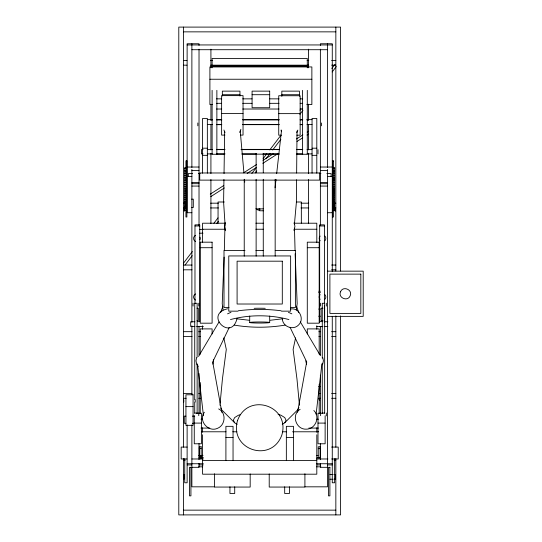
<?xml version="1.0" encoding="UTF-8"?>
<svg xmlns="http://www.w3.org/2000/svg" width="542" height="542" viewBox="0 0 542 542"><rect width="100%" height="100%" fill="white"/><g stroke="black" fill="none" stroke-linecap="round" stroke-linejoin="round"><path stroke-width="0.81" d="M296.582 179.754L296.379 202.43L294.401 224.496M296.643 173.034L297.023 131.042M223.941 179.463L223.595 202.132L225.147 225.878M224.029 173.582L224.673 131.591M224.334 250.458L224.957 226.556M224.11 257.138L222.227 303.628L223.067 310.004M219.944 405.206L222.437 378.905L226.292 349.427L223.812 337.869M275.079 187.735L276.02 179.388M276.677 173.542L281.555 130.134M316.122 414.142L321.867 364.041M296.332 310.004L297.172 303.628L295.146 253.758M297.551 412.333L306.582 362.557M240.872 129.314L239.706 132.478M196.665 357.435L195.994 360.803L196.665 364.17M225.208 222.681L224.483 226.326L225.35 230.696M212.931 364.17L213.602 360.803L213.338 359.454M237.091 318.289C231.481 342.402 203.46 314.38 227.572 308.771M297.843 130.1L296.813 132.587M294.042 230.696L294.916 226.326L294.191 222.681M322.727 364.17L323.398 360.803L322.727 357.435M295.58 337.869L293.107 349.427L296.962 378.905L299.455 405.206M220.648 312.477L222.931 306.183M229.259 327.436L212.593 362.164M282.253 424.332L284.746 422.774L286.041 420.179L284.746 417.584L281.007 415.247L278.093 414.318M298.879 407.333L297.578 409.948L284.746 422.774M198.535 356.44L219.056 321.894M204.368 412.266C197.979 420.429 208.135 432.658 217.484 428.343C225.513 425.253 226.488 412.767 218.67 408.912M183.63 262.985L192.349 251.542M213.887 223.277L217.986 217.891M251.827 173.474L256.441 167.417L247.159 173.359M263.107 158.671L266.698 153.962M269.774 149.924L281.054 135.114M300.031 110.216L301.054 108.867M331.819 68.488L334.895 64.451M185.012 265.099L192.193 255.675M216.8 223.372L218.338 221.353M255.262 172.898L256.8 170.879M266.027 158.765L270.133 153.379M272.694 150.019L280.898 139.247M299.868 114.348L302.944 110.311M332.171 71.951L336.277 66.564M300.132 409.305C291.101 414.4 295.81 429.582 306.094 429.176C315.437 429.366 320.573 416.961 313.838 410.49M227.545 313.845L230.987 312.294M210.255 194.151L223.792 185.493M243.737 172.722L256.562 164.517M262.972 160.412L273.663 153.576M296.46 138.982L302.87 134.877M307.145 132.14L308.567 131.232M210.824 196.611L224.361 187.952M262.829 163.325L277.795 153.752M297.03 141.442L302.727 137.797M307.002 135.06L308.425 134.145M200.445 456.35L202.715 455.239M203.006 457.746L200.73 458.857L200.032 457.434M230.479 319.563C249.306 314.543 270.085 314.543 288.913 319.563M240.573 414.549L238.385 415.247L234.645 417.584L233.358 420.179L234.645 422.774L237.139 424.332M290.363 309.062C298.954 307.043 304.983 319.062 298.554 325.024C292.931 330.877 282.138 326.413 282.301 318.289M282.748 318.777L270.329 320.247M285.092 325.112C268.344 327.917 251.048 327.917 234.3 325.112M238.385 310.762C252.511 308.954 266.888 308.954 281.007 310.762M183.555 31.856L335.844 31.856M187.125 44.945L332.273 44.945M191.882 49.708L327.51 49.708M183.555 60.413L186.936 60.413M210.628 60.413L212.322 60.413M307.077 60.413L308.771 60.413M331.609 60.413L335.844 60.413M183.555 65.175L186.936 65.175M210.628 65.175L308.771 65.175M331.609 65.175L335.844 65.175M212.105 65.684L307.287 65.684M212.105 66.131L307.287 66.131M209.903 79.24L311.867 79.24M222.342 94.708L239.95 94.708M252.084 94.708L269.692 94.708M281.826 94.708L299.435 94.708M216.522 98.854L221.59 98.854M242.721 98.854L252.016 98.854M269.76 98.854L279.055 98.854M300.18 98.854L302.721 98.854M216.522 103.326L221.59 103.326M242.721 103.326L252.016 103.326M269.76 103.326L279.055 103.326M300.18 103.326L302.721 103.326M212.437 104.552L209.903 104.552L209.903 66.944L311.867 66.944L311.867 104.552L306.813 104.552M216.522 109.023L221.59 109.023M242.721 109.023L279.055 109.023M300.18 109.023L302.721 109.023M221.624 113.515L243.04 113.515M278.73 113.63L300.146 113.63M207.349 119.64L212.417 119.64M216.637 119.64L221.705 119.64M242.809 119.64L279.116 119.64M300.227 119.64L302.761 119.64M306.982 119.64L312.05 119.64M210.818 119.904L212.505 119.904M216.719 119.904L221.773 119.904M242.843 119.904L279.083 119.904M300.146 119.904L302.68 119.904M306.894 119.904L308.574 119.904M207.349 124.403L212.417 124.403M216.637 124.403L221.705 124.403M242.809 124.403L279.116 124.403M300.227 124.403L302.761 124.403M306.982 124.403L312.05 124.403M216.719 124.66L221.773 124.66M242.843 124.66L279.083 124.66M300.146 124.66L302.68 124.66M224.916 135.087L221.624 135.087L221.624 95.629L243.04 95.629L243.04 135.087L240.567 135.087M281.203 135.195L278.73 135.195L278.73 95.738L300.146 95.738L300.146 135.195L296.853 135.195M202.586 148.196L207.349 148.196M312.05 148.196L316.806 148.196M216.868 149.382L224.422 149.382M241.224 149.382L279.015 149.382M296.65 149.382L302.531 149.382M203.087 149.626L201.4 149.626L201.4 153.908L203.087 153.908M207.315 149.626L212.383 149.626M216.61 149.626L225.059 149.626M241.109 149.626L279.13 149.626M296.874 149.626L302.788 149.626M307.009 149.626L312.084 149.626M207.315 153.908L212.383 153.908M216.61 153.908L225.059 153.908M241.956 153.908L256.319 153.908M263.08 153.908L279.13 153.908M296.874 153.908L302.788 153.908M307.009 153.908L312.084 153.908M216.868 154.145L224.422 154.145M242.064 154.145L279.015 154.145M296.65 154.145L302.531 154.145M202.586 155.337L207.349 155.337M312.05 155.337L316.806 155.337M187.125 167.031L199.022 167.031M320.376 167.031L332.273 167.031M186.014 167.559L184.741 167.559L184.741 210.567L186.014 210.567M332.747 167.559L334.651 167.559L334.651 210.567L332.747 210.567M184.741 168.521L186.014 168.521M332.747 168.521L334.651 168.521M191.882 170.601L199.022 170.601M320.376 170.601L327.51 170.601M184.741 173.23L186.014 173.244M332.747 173.244L334.651 173.23M192.539 173.575L188.311 173.575L188.311 176.55M198.447 173.575L200.14 173.575M319.258 173.575L320.945 173.575M326.86 173.575L331.081 173.575L331.081 176.55M184.741 175.561L186.014 175.554M332.747 175.561L334.651 175.554M187.125 176.55L191.882 176.55M327.51 176.55L332.273 176.55M184.741 177.844L186.014 177.857M332.747 177.844L334.651 177.857M184.741 180.127L186.014 180.113M332.747 180.113L334.651 180.127M184.741 182.363L186.014 182.349M332.747 182.363L334.651 182.349M191.882 182.498L199.022 182.498M320.376 182.498L327.51 182.498M191.882 183.691L199.022 183.691M320.376 183.691L327.51 183.691M184.741 184.571L186.014 184.558M332.747 184.571L334.651 184.558M191.882 186.069L199.022 186.069M320.376 186.069L327.51 186.069M184.741 186.739L186.014 186.753M332.747 186.739L334.651 186.753M184.741 188.894L186.014 188.907M332.747 188.907L334.651 188.894M184.741 191.014L186.014 191.028M332.747 191.014L334.651 191.028M184.741 193.108L186.014 193.121M332.747 193.121L334.651 193.108M184.741 195.174L186.014 195.181M332.747 195.181L334.651 195.174M184.741 197.207L186.014 197.213M332.747 197.213L334.651 197.207M184.741 199.219L186.014 199.205M191.617 199.158L193.311 199.158L193.311 207.484L191.617 207.484M332.747 199.205L334.651 199.219M184.741 201.19L186.014 201.177M332.747 201.19L334.651 201.177M224.402 201.997L218.053 201.997L218.053 223.155M296.582 201.997L301.338 201.997L301.338 223.155M184.741 203.114L186.014 203.128M332.747 203.114L334.651 203.128M183.555 203.182L185.242 203.182M210.628 203.182L218.406 203.182M300.993 203.182L308.771 203.182M334.15 203.182L335.844 203.182M184.741 205.025L186.014 205.039M332.747 205.039L334.651 205.025M183.555 207.945L185.242 207.945M210.628 207.945L218.406 207.945M300.993 207.945L308.771 207.945M334.15 207.945L335.844 207.945M184.741 208.751L186.014 208.758M332.747 208.758L334.651 208.751M256.129 208.873L263.27 208.873M258.744 209.131L260.018 209.131M263.663 210.777L259.699 210.777L259.699 208.873M191.882 212.721L187.125 212.721L187.125 43.76L199.022 43.76L199.022 45.447M327.51 212.721L332.273 212.721M225.431 223.209L202.586 223.209L202.586 242.674M255.892 223.209L263.507 223.209M293.96 223.209L316.806 223.209L316.806 242.674M194.978 225.967L199.734 225.967M319.658 225.967L324.421 225.967M202.586 229.239L225.431 229.239M255.892 229.239L263.507 229.239M293.96 229.239L316.806 229.239M199.7 229.381L202.993 229.381M199.7 233.189L202.993 233.189M200.208 247.708L212.105 247.708M307.287 247.708L319.184 247.708M244.998 250.479L224.002 250.479L224.002 307.585L229.042 307.585M255.919 250.479L263.48 250.479M275.234 250.479L295.39 250.479L295.39 307.585L290.349 307.585M183.555 265.052L192.01 265.052M331.609 265.052L335.844 265.052M183.555 269.808L192.01 269.808M331.609 269.808L335.844 269.808M327.51 271.156L363.208 271.156L363.208 316.372L327.51 316.372M318.791 291.223L320.376 291.223M318.689 292.416L320.376 292.416M197.037 308.208L198.304 308.208L198.304 320.559L197.037 320.559M322.991 308.208L321.088 308.208L321.088 320.559L322.991 320.559M318.689 309.075L320.376 309.075M237.958 311.155L228.765 311.155L228.765 255.946L290.634 255.946L290.634 311.155L281.433 311.155M318.689 316.21L320.376 316.21M197.356 321.623L199.734 321.623L199.734 224.849L194.978 224.849L194.978 303.534M319.658 321.623L322.836 321.623M194.924 321.752L190.689 321.752L190.689 326.508L194.924 326.508M324.468 321.752L327.856 321.752M196.617 326.508L203.392 326.508M316.846 326.508L322.775 326.508M324.468 326.508L327.856 326.508M197.356 326.636L199.734 326.636M319.658 326.636L322.836 326.636M183.555 331.677L192.01 331.677M198.778 331.677L200.472 331.677M318.92 331.677L320.613 331.677M331.609 331.677L335.844 331.677M183.555 336.44L192.01 336.44M198.778 336.44L200.472 336.44M318.92 336.44L320.613 336.44M331.609 336.44L335.844 336.44M318.689 386.405L320.376 386.405M183.555 393.546L192.01 393.546M198.778 393.546L200.472 393.546M318.689 393.546L320.613 393.546M331.609 393.546L335.844 393.546M183.555 398.302L186.089 398.302M198.778 398.302L200.472 398.302M318.689 398.302L320.613 398.302M331.609 398.302L335.844 398.302M185.933 406.629L193.074 406.629M194.734 413.072L197.119 413.072M322.28 413.072L324.658 413.072M196.638 413.241L201.4 413.241L201.4 443.783L194.26 443.783L194.26 415.707M322.754 413.241L317.998 413.241L317.998 443.783L325.132 443.783L325.132 415.707M185.879 416.148L184.266 416.148L184.266 423.288L185.879 423.288M192.322 416.148L194.734 416.148M201.001 419.21L202.586 419.21M316.806 419.21L318.391 419.21M194.26 423.092L201.4 423.092M317.998 423.092L325.132 423.092M192.322 423.288L193.934 423.288M201.001 428.078L209.727 428.078M308.872 428.078L318.391 428.078M201.57 431.784L226 431.784M232.735 431.784L236.949 431.784M282.443 431.784L286.657 431.784M292.551 431.784L318.669 431.784M225.906 437.421L233.046 437.421M286.345 437.421L293.486 437.421M187.125 447.082L181.17 447.082L181.17 458.979L186.936 458.979M331.629 447.082L338.222 447.082L338.222 458.979L331.629 458.979M199.26 448.641L201.163 448.641M318.235 448.641L320.139 448.641M198.778 455.416L203.013 455.416M316.386 455.416L318.073 455.416M199.26 455.985L201.163 455.985M199.022 457.794L203.236 457.794M317.002 457.794L320.376 457.794M191.882 458.979L203.345 458.979M316.562 458.979L327.917 458.979M183.555 460.172L185.242 460.172M334.15 460.172L335.844 460.172M202.586 460.409L316.806 460.409M187.125 463.742L203.345 463.742M316.562 463.742L332.273 463.742M187.125 464.928L191.882 464.928M199.022 464.928L203.236 464.928M317.002 464.928L320.376 464.928M327.51 464.928L332.273 464.928M198.582 466.831L202.762 466.831M316.63 466.831L320.817 466.831M191.882 467.312L199.022 467.312L199.022 463.342M327.51 467.312L320.376 467.312L320.376 463.342M329.895 474.446L332.239 474.446M333.804 474.446L335.363 474.446L335.363 479.209L333.804 479.209M329.895 479.209L332.239 479.209M214.49 486.824L191.882 486.824L191.882 424.935M304.909 486.824L327.51 486.824L327.51 169.409M183.555 510.144L335.844 510.144M249.063 320.247L236.644 318.777M288.412 312.294L291.847 313.845M234.645 422.774L221.813 409.948L220.838 407.99M224.964 132.478L223.934 129.985M197.044 364.739L198.189 366.453M300.336 321.894L320.437 355.715M319.008 399.136L319.705 400.565M306.799 362.164L290.133 327.436M296.46 306.183L298.744 312.477M281.041 130.1L281.305 131.449M305.79 360.803L306.46 364.17M212.81 362.557L220.188 403.207M220.486 404.867L221.841 412.333M197.525 364.041L203.46 415.809M240.235 131.042L243.92 172.884M244.51 179.578L244.733 182.085M294.475 228.209L295.065 250.458M340.6 271L340.6 27.1L178.792 27.1L178.792 514.9L340.6 514.9L340.6 315.884M335.844 27.1L335.844 271M335.844 315.884L335.844 447.15M335.844 458.586L335.844 514.9M335.125 208.433L335.125 211.292M334.651 458.708L334.651 482.78L332.273 482.78L332.273 316.345M332.273 271.684L332.273 43.76L320.376 43.76L320.376 45.447M327.51 43.76L327.51 167.62M326.325 303.208L326.325 306.067M326.325 413.004L326.325 415.863M324.658 413.268L324.658 303.269L322.28 303.269L322.28 358.174M324.421 303.534L324.421 224.849L319.658 224.849L319.658 322.47M324.421 305.796L324.421 322.47M322.28 363.242L322.28 413.268M321.562 122.973L321.562 125.825M320.613 303.208L320.613 306.067M320.613 413.004L320.613 415.673M320.376 49.18L320.376 225.519M320.376 326.968L320.376 354.868M320.376 375.159L320.376 413.2M320.376 443.641L320.376 459.704M319.184 354.224L319.184 328.899L307.287 328.899L307.287 333.967M319.184 384.19L319.184 413.302M317.998 149.626L317.998 153.908M316.806 173.183L316.806 118.454L312.05 118.454L312.05 173.183M316.806 325.769L316.806 329.197M316.806 427.76L316.806 432.238M316.806 434.752L316.806 474.196L202.586 474.196L202.586 434.752M308.479 49.18L308.479 67.797M308.479 104.186L308.479 120.27M308.479 124.497L308.479 149.89M308.479 153.278L308.479 173.589M308.479 179.51L308.479 223.521M307.287 67.811L307.287 58.448L212.105 58.448L212.105 67.811M307.287 90.345L307.287 154.267L302.531 154.267L302.531 90.345M304.909 473.769L304.909 487.062L269.218 487.062L269.218 473.965M299.435 96.34L299.435 91.131L281.826 91.131L281.826 96.34M293.486 460.409L293.486 426.337L286.345 426.337L286.345 460.409M289.442 486.824L289.442 493.484L284.685 493.484L284.685 486.824M275.167 179.28L275.167 256.142M269.692 316.047L269.692 322.51A9.993 0.542 0 0 1 254.699 322.978A9.993 0.542 0 0 1 254.699 322.043A9.993 0.542 0 0 1 269.692 322.51M263.27 153.447L263.27 172.762M263.27 179.28L263.27 256.142M256.129 153.447L256.129 172.762M256.129 179.28L256.129 256.142M250.18 473.965L250.18 487.062L214.49 487.062L214.49 473.769M249.706 316.047L249.706 322.51M244.232 179.28L244.232 256.142M239.95 96.015L239.95 91.131L222.342 91.131L222.342 96.015M234.713 486.824L234.713 493.484L229.95 493.484L229.95 486.824M233.046 460.409L233.046 426.337L225.906 426.337L225.906 460.409M216.868 90.345L216.868 154.267L212.105 154.267L212.105 90.345M212.105 333.967L212.105 328.899L200.208 328.899L200.208 354.224M210.919 49.18L210.919 67.797M210.919 104.186L210.919 120.27M210.919 124.497L210.919 149.89M210.919 153.278L210.919 173.589M210.919 179.51L210.919 223.521M207.349 173.183L207.349 118.454L202.586 118.454L202.586 173.183M202.586 325.769L202.586 329.197M202.586 427.76L202.586 432.238M200.208 382.503L200.208 413.302M199.022 49.18L199.022 225.519M199.022 326.264L199.022 354.868M199.022 373.472L199.022 413.573M199.022 443.641L199.022 459.704M198.778 303.208L198.778 306.067M198.778 413.004L198.778 415.673M197.83 122.973L197.83 125.825M197.119 357.327L197.119 303.269L194.734 303.269L194.734 399.752M197.119 364.082L197.119 413.268M195.215 399.664L195.215 402.035M194.734 402.089L194.734 413.268M193.074 303.208L193.074 306.067M191.882 43.76L191.882 167.498M191.882 169.409L191.882 322.388M191.882 325.762L191.882 394.827M187.125 424.935L187.125 482.78L184.741 482.78L184.741 458.708M184.266 208.433L184.266 211.292M184.029 474.446L184.029 479.209M183.792 399.664L183.792 402.035M183.555 27.1L183.555 447.15M183.555 458.586L183.555 514.9M259.699 210.323A4.756 4.756 0 0 1 256.048 208.616M324.875 236.068A3.333 3.333 0 0 1 324.875 240.777M320.159 240.777A3.333 3.333 0 0 1 320.159 236.068M324.875 294.645A3.333 3.333 0 0 1 324.875 299.36M320.159 299.36A3.333 3.333 0 0 1 320.159 294.645M199.957 237.145A3.333 3.333 0 0 1 199.957 239.7M195.601 241.502A3.333 3.333 0 0 1 195.601 235.343M195.601 300.078A3.333 3.333 0 0 1 195.601 293.927M254.144 308.323A9.993 0.542 0 0 1 265.248 308.323M237.518 420.545C229.022 449.887 271.501 463.688 281.874 434.955C290.37 405.612 247.897 391.812 237.518 420.545M340.525 291.759C337.808 297.876 347.788 302.009 350.193 295.769C352.91 289.652 342.93 285.519 340.525 291.759M269.692 91.131L252.084 91.131L252.084 107.729L269.692 107.729L269.692 91.131M186.882 160.899L185.933 160.899L185.933 217.003L186.882 217.003L186.882 160.899M333.465 160.899L332.51 160.899L332.51 217.003L333.465 217.003L333.465 160.899M186.014 170.879L184.741 170.879L186.014 170.893M334.651 170.879L332.747 170.879L334.651 170.893M319.658 172.979L199.734 172.979L199.734 180.12L319.658 180.12L319.658 172.979M186.014 206.902L184.741 206.902L186.014 206.915M334.651 206.902L332.747 206.902L334.651 206.915M212.105 242.179L200.208 242.179L200.208 323.188L212.105 323.188L212.105 242.179M319.184 242.179L307.287 242.179L307.287 323.188L319.184 323.188L319.184 242.179M282.301 261.183L237.091 261.183L237.091 304.015L282.301 304.015L282.301 261.183M360.83 274.13L329.895 274.13L329.895 313.398L360.83 313.398L360.83 274.13M193.074 394.779L185.933 394.779L185.933 425.334L193.074 425.334L193.074 394.779M201.163 446.791L199.26 446.791L199.26 457.834L201.163 457.834L201.163 446.791M320.139 446.791L318.235 446.791L318.235 457.834L320.139 457.834L320.139 446.791M190.926 467.312L189.504 467.312L189.504 495.862L190.926 495.862L190.926 467.312M329.895 467.312L328.466 467.312L328.466 495.862L329.895 495.862L329.895 467.312"/></g></svg>
